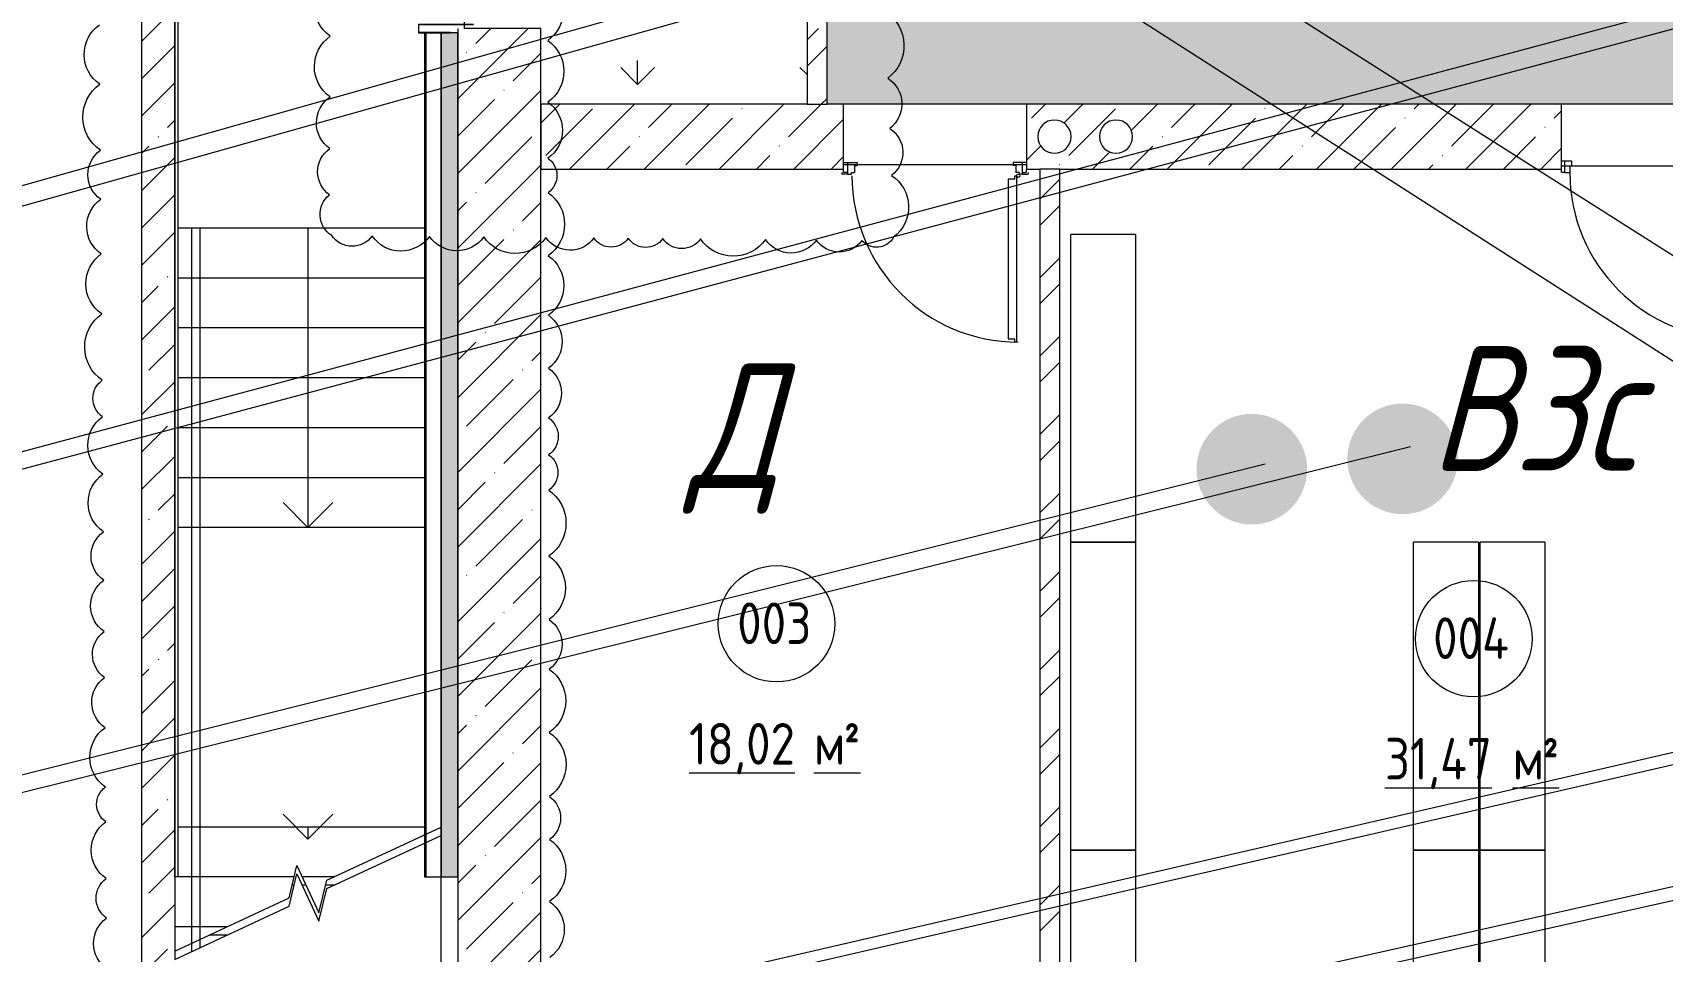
# Model space of a CAD drawing. Header units: millimetres. Extents: x -515342 to 330399, y -224905 to 507333.
# Drawn here: x -376523 to -366726, y -183772 to -178249 of the extents above; entities that cross this region are included whole.
import ezdxf

# ---------------------------------------------------------------- set-up
doc = ezdxf.new("R2010")
doc.units = ezdxf.units.MM
doc.linetypes.add('ASVP_Невидимые', pattern=[5, 3, -2])
doc.layers.get('0').update_dxf_attribs({"lineweight": 0})
for name, color, linetype, lineweight in [('Витраж', 7, 'Continuous', 0), ('Двери', 7, 'Continuous', 0), ('Лестницы', 7, 'Continuous', 0), ('Марки помещений', 7, 'Continuous', 0), ('Мебель', 7, 'Continuous', 0), ('Ответы', 4, 'Continuous', 0), ('Перекрытие', 7, 'Continuous', 0), ('Стены внутренние', 7, 'Continuous', 0), ('Стены наружные', 7, 'Continuous', 0), ('Стены несущие', 7, 'Continuous', 0), ('Стены отделка', 7, 'Continuous', 0), ('Стены перегородки', 7, 'Continuous', 0), ('Стены штриховка', 7, 'Continuous', 0), ('Стрелки вверх', 7, 'Continuous', 0), ('экспертиза ДУ', 1, 'Continuous', 0), ('экспертиза категории', 1, 'Continuous', 0), ('экспертиза условные обозначения', 1, 'Continuous', 0)]:
    doc.layers.add(name, color=color, linetype=linetype, lineweight=lineweight)
doc.styles.add('GOST Common_1', font='', dxfattribs={"width": 0.9, "height": 250})
doc.styles.add('GOST Common_2', font='', dxfattribs={"width": 0.9, "height": 250})
doc.styles.add('mytext', font='isocpeur.ttf', dxfattribs={"width": 0.8, "oblique": 14.999978})
doc.styles.get('GOST Common_1').set_extended_font_data('GOST Common')
doc.styles.get('GOST Common_2').set_extended_font_data('GOST Common')
pattern_1 = [(45, (0, 0), (-224.5064, 224.5064), []), (45, (224.5, 0), (-224.5064, 224.5064), [396.875, -79.375, 3.353, -76.022])]
pattern_2 = [(45, (-373662.94, -185274.45), (-235.732, 235.732), []), (45, (-373505.78, -185274.45), (-235.732, 235.732), [])]
pattern_3 = [(90, (-528066.2, 6791.8), (-538.8154, 538.8154), [142.875, -934.7557]), (45, (-528066.2, 6791.8), (-538.8154, 538.8154), [142.875, -619.125]), (135, (-528066.2, 6791.8), (-538.8154, -538.8154), [142.875, -619.125])]

# ---------------------------------------------------------------- blocks, each defined once
blk = doc.blocks.new('Прямоугольный импост - АР_Откос_Металлический_50х330 Серый Левый_Двери-10039316-О_АР_П_-1_-3_000_План -1 этажа')
at = {"layer": 'Витраж'}
h = blk.add_hatch(dxfattribs=at)
h.set_pattern_fill('FP_9', color=256, style=0, pattern_type=2)
h.set_pattern_definition([(135, (7025, 440.01), (-106.066, -106.066), [])])
h.paths.add_polyline_path([(0, -100), (-1, -99), (-49, -99), (-50, -100)])
at = {"layer": 'Витраж', "lineweight": 18}
for p, q in [((-50, 230), (-50, -100)), ((-49, 230), (-50, 230)), ((-49, -99), (-49, 230)), ((0, 90), (-1, 90)), ((-1, 90), (-1, -99)), ((0, -100), (0, 90)), ((-50, -100), (0, -100)), ((-1, -99), (-49, -99))]:
    blk.add_line(p, q, dxfattribs=at)
blk = doc.blocks.new('СД_Люблино_Фасады_rvt-1-О_АР_П_-1_-3_000_План -1 этажа')
at = {"layer": 'Стены внутренние'}
h = blk.add_hatch(dxfattribs=at)
h.set_pattern_fill('FP_1', color=256, style=0, pattern_type=2)
h.set_pattern_definition(pattern_1)
h.paths.add_polyline_path([(195, -305), (195, 7050), (-305, 7050), (-305, -305)])
h.paths.add_polyline_path([(195, 8550), (195, 12113.4), (-305, 12113.4), (-305, 8550)])
h.paths.add_polyline_path([(195, 13353.4), (195, 15405), (-305, 15405), (-305, 13353.4), (67.3, 13353.4)])
h = blk.add_hatch(dxfattribs=at)
h.set_pattern_fill('FP_1', color=256, style=0, pattern_type=2)
h.set_pattern_definition(pattern_1)
h.paths.add_polyline_path([(-2205, -305), (-2005, -305), (-2005, 8700), (-2205, 8700), (-2205, -196)])
at = {"layer": 'Стены наружные'}
h = blk.add_hatch(dxfattribs=at)
h.set_pattern_fill('FP_7', color=256, style=0, pattern_type=2)
h.set_pattern_definition([(0, (0, 0), (59.531, 34.37), [39.687, -79.375]), (120, (0, 0), (-59.53079, 34.37036), [39.687, -79.375]), (60, (0, 0), (0.00021, 68.74036), [0, -79.375, 39.687, 0])])
h.paths.add_polyline_path([(-305, 1950), (-305, 7025), (-405, 7025), (-405, 1950)])
h.paths.add_polyline_path([(-305, 8580), (-305, 8680), (-405, 8680), (-405, 8580)])
at = {"layer": 'Лестницы'}
for p, q in [((-505, 5850), (-1985, 5850)), ((-505, 5850), (-1985, 5850)), ((-505, 5550), (-1985, 5550)), ((-505, 5550), (-1985, 5550)), ((-505, 5250), (-1985, 5250)), ((-505, 5250), (-1985, 5250)), ((-505, 4950), (-1985, 4950)), ((-505, 4950), (-1985, 4950)), ((-505, 4650), (-1985, 4650)), ((-505, 4650), (-1985, 4650)), ((-505, 4350), (-1985, 4350)), ((-505, 4350), (-1985, 4350)), ((-505, 4050), (-1985, 4050)), ((-505, 4050), (-1985, 4050)), ((-505, 2250), (-1985, 2250)), ((-505, 2250), (-1985, 2250)), ((-1091.7, 1929.8), (-405, 2250)), ((-1091.7, 1879.8), (-405, 2200)), ((-505, 2200), (-512.2, 2200)), ((-505, 2200), (-512.2, 2200)), ((-1318.3, 1824.1), (-1271, 2018.6)), ((-1318.3, 1774.1), (-1271, 1968.6)), ((-1271, 2018.6), (-1139, 1735.3)), ((-1271, 1968.6), (-1139, 1685.3)), ((-2005, 1950), (-2005, 1650)), ((-1287.7, 1950), (-2005, 1950)), ((-1287.7, 1950), (-2005, 1950)), ((-1287.7, 1900), (-1299.8, 1900)), ((-1287.7, 1900), (-1299.8, 1900)), ((-1048.4, 1950), (-1239.1, 1950)), ((-1048.4, 1950), (-1239.1, 1950)), ((-1215.7, 1900), (-1239.1, 1900)), ((-1215.7, 1900), (-1239.1, 1900)), ((-1139, 1735.3), (-1091.7, 1929.8)), ((-1139, 1685.3), (-1091.7, 1879.8)), ((-1048.4, 1900), (-1098.9, 1900)), ((-1048.4, 1900), (-1098.9, 1900)), ((-2005, 1503.9), (-1318.3, 1824.1)), ((-2005, 1453.9), (-1318.3, 1774.1)), ((-2005, 1650), (-2005, 1503.9)), ((-1691.7, 1650), (-2005, 1650)), ((-1691.7, 1650), (-2005, 1650)), ((-1691.7, 1600), (-1798.9, 1600)), ((-1691.7, 1600), (-1798.9, 1600)), ((-2005, 1503.9), (-2005, 1453.9))]:
    blk.add_line(p, q, dxfattribs=at)
at = {"layer": 'Перекрытие'}
blk.add_line((-405, -105), (-405, 1950), dxfattribs=at)
at = {"layer": 'Стены несущие'}
for p, q in [((-2205, 8700), (-2205, -305)), ((-2005, 1950), (-2005, 8700)), ((-305, 7025), (-405, 7025)), ((-405, 7025), (-405, 1950)), ((-305, 7050), (-305, -105)), ((-305, 1950), (-305, 7025)), ((195, 195), (195, 7050)), ((-405, 1950), (-305, 1950))]:
    blk.add_line(p, q, dxfattribs=at)
at = {"layer": 'Стены отделка', "lineweight": 9}
for p, q in [((-2005, 8700), (-2005, 1950)), ((-1985, 1950), (-1985, 8680)), ((-496, 7025), (-505, 7025)), ((-505, 7025), (-505, 1950)), ((-405, 7025), (-496, 7025)), ((-405, 1950), (-405, 7025)), ((-505, 1950), (-496, 1950)), ((-496, 1950), (-405, 1950))]:
    blk.add_line(p, q, dxfattribs=at)
at = {"layer": 'Стены штриховка'}
blk.add_line((-496, 7025), (-496, 1950), dxfattribs=at)
at = {"layer": 'Витраж', "lineweight": 9, "rotation": 269.9999999999999}
blk.add_blockref('Прямоугольный импост - АР_Откос_Металлический_50х330 Серый Левый_Двери-10039316-О_АР_П_-1_-3_000_План -1 этажа', (-440, 7025), dxfattribs=at)
blk = doc.blocks.new('Дверь_Деревянная_1 полотно - АР_Дверь_Межкомнатная_1000х2000h_полотно__Г_Пр-10560728-О_АР_П_-1_-3_000_План -1 этажа')
at = {"layer": 'Двери', "lineweight": 18}
for p, q in [((-500, 215), (-500, 1215)), ((-500, 1215), (-460, 1215)), ((-460, 215), (-460, 1215)), ((-530, 215), (-500, 215)), ((-530, 215), (-530, 145)), ((-500, 175), (-500, 215)), ((-460, 215), (-500, 215)), ((530, 215), (500, 215)), ((500, 175), (500, 215)), ((530, 215), (530, 145)), ((-530, 145), (-490, 145)), ((-500, 175), (-490, 175)), ((-490, 145), (-490, 175)), ((500, 175), (490, 175)), ((490, 145), (490, 175)), ((530, 145), (490, 145))]:
    blk.add_line(p, q, dxfattribs=at)
at = {"layer": 'Двери', "linetype": 'ASVP_Невидимые', "lineweight": 18}
for p, q in [((-550, 215), (-550, 195)), ((-530, 215), (-550, 215)), ((530, 215), (550, 215)), ((550, 215), (550, 195)), ((-550, 145), (-530, 145)), ((550, 145), (530, 145))]:
    blk.add_line(p, q, dxfattribs=at)
at = {"layer": 'Двери', "lineweight": 18}
blk.add_arc((-500, 215), 1000, 0, 90, dxfattribs=at)
blk = doc.blocks.new('Дверь_Стальная_Противопожарная_1 полотно - АР_Дверь_EI30_1050х2080h_коробка__Г_Пр-10460235-О_АР_П_-1_-3_000_План -1 этажа')
at = {"layer": 'Двери', "lineweight": 18}
for p, q in [((-490, 235), (-490, 1235)), ((-490, 1235), (-480, 1235)), ((-480, 1235), (-480, 1215)), ((-439, 1215), (-480, 1215)), ((-439, 255), (-439, 1215)), ((-560, 215), (-560, 225)), ((-525, 225), (-560, 225)), ((-525, 225), (-505, 225)), ((-525, 225), (-525, 155)), ((-505, 215), (-505, 225)), ((-505, 215), (-485, 215)), ((-480, 235), (-490, 235)), ((-485, 174), (-485, 215)), ((-480, 255), (-480, 235)), ((-480, 255), (-439, 255)), ((505, 215), (485, 215)), ((485, 174), (485, 215)), ((525, 225), (505, 225)), ((505, 215), (505, 225)), ((525, 225), (525, 155)), ((525, 225), (560, 225)), ((560, 215), (560, 225)), ((-525, 155), (-469, 155)), ((-485, 174), (-469, 174)), ((-469, 155), (-469, 174)), ((485, 174), (469, 174)), ((469, 155), (469, 174)), ((525, 155), (469, 155))]:
    blk.add_line(p, q, dxfattribs=at)
at = {"layer": 'Двери', "linetype": 'ASVP_Невидимые', "lineweight": 18}
for p, q in [((-550, 215), (-550, 195)), ((-525, 215), (-550, 215)), ((525, 215), (550, 215)), ((550, 215), (550, 195)), ((-550, 155), (-525, 155)), ((550, 155), (525, 155))]:
    blk.add_line(p, q, dxfattribs=at)
at = {"layer": 'Двери', "lineweight": 18}
blk.add_circle((-500, 235), 10, dxfattribs=at)
blk.add_arc((-500, 235), 1000, 0, 90, dxfattribs=at)
blk = doc.blocks.new('Shelf _1_ - 1850 x 1850 x 390mm-9691389-О_АР_П_-1_-3_000_План -1 этажа')
at = {"layer": 'Мебель'}
for p, q in [((-677.9, 124.9), (1172.1, 124.9)), ((-677.9, 124.9), (-677.9, -265.1)), ((1172.1, -265.1), (1172.1, 124.9)), ((1172.1, -265.1), (-677.9, -265.1))]:
    blk.add_line(p, q, dxfattribs=at)
blk = doc.blocks.new('ASVP_Марка_Помещение_ДваЗначения - Номер Площадь-685795-О_АР_П_-1_-3_000_План -1 этажа')
at = {"layer": 'Марки помещений'}
blk.add_circle((0, 0), 3.5, dxfattribs=at)

msp = doc.modelspace()

# ---------------------------------------------------------------- hatches: boundary and pattern name
at = {"layer": 'Стены внутренние'}
h = msp.add_hatch(dxfattribs=at)
h.set_pattern_fill('FP_2', color=256, style=0, pattern_type=2)
h.set_pattern_definition(pattern_2)
h.paths.add_polyline_path([(-371747.9357, -178679.4503), (-371747.9357, -178224.4503), (-371867.9357, -178224.4503), (-371867.9357, -178679.4503)])
h.paths.add_polyline_path([(-371747.9357, -176724.4503), (-371747.9357, -176269.4503), (-371867.9357, -176269.4503), (-371867.9357, -176724.4503)])
h = msp.add_hatch(dxfattribs=at)
h.set_pattern_fill('FP_1', color=256, style=0, pattern_type=2)
h.set_pattern_definition([(45, (-373662.94, -185274.45), (-224.5064, 224.5064), []), (45, (-373438.43, -185274.45), (-224.5064, 224.5064), [396.875, -79.375, 3.353, -76.022])])
h.paths.add_polyline_path([(-359422.9357, -179069.4503), (-359422.9357, -178679.4503), (-366232.9357, -178679.4503), (-366232.9357, -179069.4503), (-360585.6669, -179069.4503)])
h.paths.add_polyline_path([(-367524.3095, -179069.4503), (-367332.9357, -179069.4503), (-367332.9357, -178679.4503), (-370547.9357, -178679.4503), (-370547.9357, -179069.4503), (-369258.9701, -179069.4503)])
h.paths.add_polyline_path([(-371647.9357, -179069.4503), (-371647.9357, -178679.4503), (-373467.9357, -178679.4503), (-373467.9357, -179069.4503), (-372728.2914, -179069.4503)])
h.paths.add_polyline_path([(-369993.4318, -178972.9311), (-370028.1614, -178972.9311), (-370060.7966, -178961.0529), (-370087.401, -178938.7291), (-370104.7658, -178908.6524), (-370110.7966, -178874.4503), (-370104.7658, -178840.2483), (-370087.401, -178810.1716), (-370060.7966, -178787.8478), (-370028.1614, -178775.9696), (-369993.4318, -178775.9696), (-369960.7966, -178787.8478), (-369934.1921, -178810.1716), (-369916.8273, -178840.2483), (-369910.7966, -178874.4503), (-369916.8273, -178908.6524), (-369934.1921, -178938.7291), (-369960.7966, -178961.0529)])
h.paths.add_polyline_path([(-364355.8172, -178972.9311), (-364390.5468, -178972.9311), (-364423.182, -178961.0529), (-364449.7865, -178938.7291), (-364467.1513, -178908.6524), (-364473.182, -178874.4503), (-364467.1513, -178840.2483), (-364449.7865, -178810.1716), (-364423.182, -178787.8478), (-364390.5468, -178775.9696), (-364355.8172, -178775.9696), (-364323.182, -178787.8478), (-364296.5776, -178810.1716), (-364279.2128, -178840.2483), (-364273.182, -178874.4503), (-364279.2128, -178908.6524), (-364296.5776, -178938.7291), (-364323.182, -178961.0529)])
h.paths.add_polyline_path([(-363980.3005, -178972.9311), (-364012.9357, -178961.0529), (-364039.5401, -178938.7291), (-364056.9049, -178908.6524), (-364062.9357, -178874.4503), (-364056.9049, -178840.2483), (-364039.5401, -178810.1716), (-364012.9357, -178787.8478), (-363980.3005, -178775.9696), (-363945.5709, -178775.9696), (-363912.9357, -178787.8478), (-363886.3312, -178810.1716), (-363868.9664, -178840.2483), (-363862.9357, -178874.4503), (-363868.9664, -178908.6524), (-363886.3312, -178938.7291), (-363912.9357, -178961.0529), (-363945.5709, -178972.9311)])
h.paths.add_polyline_path([(-363580.3005, -178972.9311), (-363612.9357, -178961.0529), (-363639.5401, -178938.7291), (-363656.9049, -178908.6524), (-363662.9357, -178874.4503), (-363656.9049, -178840.2483), (-363639.5401, -178810.1716), (-363612.9357, -178787.8478), (-363580.3005, -178775.9696), (-363545.5709, -178775.9696), (-363512.9357, -178787.8478), (-363486.3312, -178810.1716), (-363468.9664, -178840.2483), (-363462.9357, -178874.4503), (-363468.9664, -178908.6524), (-363486.3312, -178938.7291), (-363512.9357, -178961.0529), (-363545.5709, -178972.9311)])
h.paths.add_polyline_path([(-370398.1614, -178972.9311), (-370430.7966, -178961.0529), (-370457.401, -178938.7291), (-370474.7658, -178908.6524), (-370480.7966, -178874.4503), (-370474.7658, -178840.2483), (-370457.401, -178810.1716), (-370430.7966, -178787.8478), (-370398.1614, -178775.9696), (-370363.4318, -178775.9696), (-370330.7966, -178787.8478), (-370304.1921, -178810.1716), (-370286.8273, -178840.2483), (-370280.7966, -178874.4503), (-370286.8273, -178908.6524), (-370304.1921, -178938.7291), (-370330.7966, -178961.0529), (-370363.4318, -178972.9311)])
h = msp.add_hatch(dxfattribs=at)
h.set_pattern_fill('FP_2', color=256, style=0, pattern_type=2)
h.set_pattern_definition(pattern_2)
h.paths.add_polyline_path([(-370467.9357, -185079.4503), (-370347.9357, -185079.4503), (-370347.9357, -179069.4503), (-370467.9357, -179069.4503), (-370467.9357, -183768.5955)])
at = {"layer": 'экспертиза ДУ', "lineweight": 0}
h = msp.add_hatch(color=5, dxfattribs=at)
edge = h.paths.add_edge_path()
edge.add_arc((-369194.3054, -180873.3118), 332.544, 0, 360)
h = msp.add_hatch(color=30, dxfattribs=at)
edge = h.paths.add_edge_path()
edge.add_arc((-368287.8845, -180811.3537), 332.544, 0, 360)
at = {"layer": 'экспертиза условные обозначения', "transparency": 33554687}
h = msp.add_hatch(dxfattribs=at)
h.set_pattern_fill('GRASS', color=3, scale=30)
h.set_pattern_definition(pattern_3)
h.paths.add_polyline_path([(-371747.9357, -176269.4503), (-371722.9357, -176269.4503), (-371722.9357, -175916.9503), (-370222.9357, -175916.9503), (-370222.9357, -176269.4503), (-322192.9357, -176269.4503), (-322192.9357, -182806.5759), (-321192.9357, -182814.5103), (-321192.9357, -183194.5103), (-320812.9357, -183194.5103), (-320812.9357, -182799.4503), (-320729.5118, -182799.4503), (-320729.5118, -182679.4503), (-319727.9357, -182679.4503), (-319727.9357, -184614.4503), (-324282.9357, -184614.4503), (-324282.9357, -178419.4503), (-357557.9357, -178419.4503), (-357557.9357, -178679.4503), (-371747.9357, -178679.4503)])
h = msp.add_hatch(dxfattribs=at)
h.set_pattern_fill('GRASS', color=4, scale=30)
h.set_pattern_definition(pattern_3)
h.paths.add_polyline_path([(-373467.9357, -176269.4503), (-371867.9357, -176269.4503), (-371867.9357, -178679.4503), (-373467.9357, -178679.4503), (-373467.9357, -178224.4503), (-373927.9357, -178224.4503), (-373927.9357, -176724.4503), (-373467.9357, -176724.4503)])

# ---------------------------------------------------------------- linework, layer by layer
for points in [[(-375567.4847, -179424.4503), (-375567.4847, -183773.7015)], [(-375517.4847, -179424.4503), (-375517.4847, -183750.3862)]]:
    msp.add_lwpolyline(points)
at = {"layer": 'Ответы'}
for points in [[(-371396.1945, -178123.8855, -0.52056705), (-371381.8581, -178522.5963, -0.52056705), (-371370.9788, -178825.1627, -0.52056705), (-371360.8325, -179107.3437, -0.52056705), (-371347.4626, -179479.1729, -0.52056705), (-371538.7542, -179498.3939, -0.52056705), (-371811.7002, -179495.8827, -0.52056705), (-372116.7747, -179493.0759, -0.52056705), (-372508.6158, -179489.4708, -0.52056705), (-372734.7178, -179487.3906, -0.52056705), (-372942.2471, -179485.4812, -0.52056705), (-373149.2759, -179483.5765, -0.52056705), (-373437.2974, -179480.9266, -0.52056705), (-373811.3226, -179477.4854, -0.52056705), (-374137.9484, -179474.4803, -0.52056705), (-374482.2802, -179471.3124, -0.52056705), (-374724.9837, -179469.0794, -0.52056705), (-374738.1784, -179224.2986, -0.52056705), (-374736.8212, -178946.2966, -0.52056705), (-374735.3051, -178635.7562, -0.52056705), (-374733.524, -178270.9423, -0.52056705), (-374731.641, -177885.2417, -0.52056705)], [(-373427.5589, -177925.6491, -0.52056705), (-373426.7254, -178296.1673, -0.52056705), (-373425.891, -178667.0639, -0.52056705), (-373425.1324, -179004.2803, -0.52056705), (-373424.667, -179211.1526, -0.52056705), (-373423.8143, -179590.2159, -0.52056705), (-373423.009, -179948.2033, -0.52056705), (-373422.2939, -180266.071, -0.52056705), (-373421.6214, -180564.9991, -0.52056705), (-373421.1229, -180786.6056, -0.52056705), (-373420.6457, -180998.7148, -0.52056705), (-373419.7537, -181395.2286, -0.52056705), (-373418.8968, -181776.1597, -0.52056705), (-373418.2247, -182074.8985, -0.52056705), (-373417.3688, -182455.3535, -0.52056705), (-373416.503, -182840.2092, -0.52056705), (-373415.9224, -183098.328, -0.52056705), (-373415.0816, -183472.0629, -0.52056705), (-373414.3253, -183808.2478, -0.52056705)], [(-376076.1833, -183877.5755, -0.52056705), (-376078.6486, -183571.4176, -0.52056705), (-376080.5617, -183333.8204, -0.52056705), (-376083.3077, -182992.7932, -0.52056705), (-376084.9895, -182783.9313, -0.52056705), (-376087.8625, -182427.1327, -0.52056705), (-376090.2873, -182126.0041, -0.52056705), (-376092.5119, -181849.7229, -0.52056705), (-376094.998, -181540.9771, -0.52056705), (-376097.3384, -181250.3283, -0.52056705), (-376100.1401, -180902.3797, -0.52056705), (-376102.9121, -180558.1299, -0.52056705), (-376104.6754, -180339.1362, -0.52056705), (-376107.8888, -179940.0707, -0.52056705), (-376110.79, -179579.7748, -0.52056705), (-376113.4405, -179250.6067, -0.52056705), (-376115.8082, -178956.5582, -0.52056705), (-376119.0076, -178559.2262, -0.52056705), (-376121.8782, -178202.7205, -0.52056705)]]:
    msp.add_lwpolyline(points, format="xyb", dxfattribs=at)
at = {"layer": 'Перекрытие'}
for p, q in [((-370547.9357, -179043.9503), (-371647.9357, -179043.9503)), ((-367332.9357, -179049.4503), (-366232.9357, -179049.4503))]:
    msp.add_line(p, q, dxfattribs=at)
at = {"layer": 'Стены несущие'}
for p, q in [((-371867.9357, -178679.4503), (-373467.9357, -178679.4503)), ((-373467.9357, -178679.4503), (-373467.9357, -179069.4503)), ((-371647.9357, -178679.4503), (-371747.9357, -178679.4503)), ((-371647.9357, -179069.4503), (-371647.9357, -178679.4503)), ((-367332.9357, -178679.4503), (-370547.9357, -178679.4503)), ((-370547.9357, -178679.4503), (-370547.9357, -179069.4503)), ((-367332.9357, -179069.4503), (-367332.9357, -178679.4503)), ((-373467.9357, -179069.4503), (-371647.9357, -179069.4503)), ((-370547.9357, -179069.4503), (-370467.9357, -179069.4503)), ((-370347.9357, -179069.4503), (-367332.9357, -179069.4503))]:
    msp.add_line(p, q, dxfattribs=at)
for centre, start, end in [((-370380.7966, -178874.4503), 0, 180), ((-370010.7966, -178874.4503), 0, 180), ((-370380.7966, -178874.4503), 180, 0), ((-370010.7966, -178874.4503), 180, 0)]:
    msp.add_arc(centre, 100, start, end, dxfattribs=at)
at = {"layer": 'Стены перегородки'}
for p, q in [((-371867.9357, -178224.4503), (-371867.9357, -178679.4503)), ((-371747.9357, -178679.4503), (-371747.9357, -178224.4503)), ((-370467.9357, -179069.4503), (-370467.9357, -185079.4503)), ((-370347.9357, -185079.4503), (-370347.9357, -179069.4503))]:
    msp.add_line(p, q, dxfattribs=at)
at = {"layer": 'Стены штриховка'}
for p, q in [((-371867.9357, -178679.4503), (-371747.9357, -178679.4503)), ((-370347.9357, -179069.4503), (-370467.9357, -179069.4503))]:
    msp.add_line(p, q, dxfattribs=at)
at = {"layer": 'Стрелки вверх'}
for p, q in [((-374867.9357, -179424.4503), (-374867.9357, -179724.4503)), ((-374867.9357, -179724.4503), (-374867.9357, -180024.4503)), ((-374867.9357, -180024.4503), (-374867.9357, -180324.4503)), ((-374867.9357, -180324.4503), (-374867.9357, -180624.4503)), ((-374867.9357, -180624.4503), (-374867.9357, -180924.4503)), ((-374867.9357, -180924.4503), (-374867.9357, -181224.4503)), ((-374867.9357, -181224.4503), (-375017.9357, -181074.4503)), ((-374867.9357, -181224.4503), (-374717.9357, -181074.4503)), ((-374867.9357, -183097.4965), (-375017.9357, -182947.4965)), ((-374867.9357, -183097.4965), (-374717.9357, -182947.4965)), ((-374867.9357, -183024.4503), (-374867.9357, -183097.4965))]:
    msp.add_line(p, q, dxfattribs=at)
at = {"layer": 'экспертиза ДУ', "elevation": 0}
msp.add_lwpolyline([(-362967.7598, -182590.755), (-484408.3576, -104842.0369), (-362093.9341, -182488.6873)], dxfattribs=at)
at = {"layer": 'экспертиза ДУ'}
for points in [[(-350863.7184, -174014.0272), (-488305.5791, -210666.1805)], [(-488305.5791, -210666.1805), (-351737.5442, -174116.0949)], [(-330024.4632, -174211.9626), (-488305.5791, -210666.1805)], [(-488305.5791, -210666.1805), (-330898.289, -174314.0302)], [(-359681.3587, -174545.2468), (-488305.5791, -210666.1805)], [(-488305.5791, -210666.1805), (-360555.1844, -174647.3145)], [(-368240.8918, -180738.1961), (-488305.5791, -210666.1805)], [(-488305.5791, -210666.1805), (-369114.7176, -180840.2638)], [(-355432.6186, -180954.9807), (-488305.5791, -210666.1805)], [(-488305.5791, -210666.1805), (-356306.4444, -181057.0484)]]:
    msp.add_lwpolyline(points, dxfattribs=at)
at = {"layer": 'экспертиза условные обозначения', "color": 3}
msp.add_lwpolyline([(-371747.9357, -176269.4503), (-371722.9357, -176269.4503), (-371722.9357, -175916.9503), (-370222.9357, -175916.9503), (-370222.9357, -176269.4503), (-322192.9357, -176269.4503), (-322192.9357, -182806.5759), (-321192.9357, -182814.5103), (-321192.9357, -183194.5103), (-320812.9357, -183194.5103), (-320812.9357, -182799.4503), (-320729.5118, -182799.4503), (-320729.5118, -182679.4503), (-319727.9357, -182679.4503), (-319727.9357, -184614.4503), (-324282.9357, -184614.4503), (-324282.9357, -178419.4503), (-357557.9357, -178419.4503), (-357557.9357, -178679.4503), (-371747.9357, -178679.4503), (-371747.9357, -176269.4503)], dxfattribs=at)
at = {"layer": 'экспертиза условные обозначения', "color": 4}
msp.add_lwpolyline([(-373467.9357, -176269.4503), (-371867.9357, -176269.4503), (-371867.9357, -178679.4503), (-373467.9357, -178679.4503), (-373467.9357, -178224.4503), (-373927.9357, -178224.4503), (-373927.9357, -176724.4503), (-373467.9357, -176724.4503), (-373467.9357, -176269.4503)], dxfattribs=at)

# ---------------------------------------------------------------- block references
msp.add_blockref('СД_Люблино_Фасады_rvt-1-О_АР_П_-1_-3_000_План -1 этажа', (-373662.9357, -185274.4503))
at = {"layer": 'Двери', "rotation": 180}
for name, p in [('Дверь_Стальная_Противопожарная_1 полотно - АР_Дверь_EI30_1050х2080h_коробка__Г_Пр-10460235-О_АР_П_-1_-3_000_План -1 этажа', (-371097.9357, -178874.4503)), ('Дверь_Деревянная_1 полотно - АР_Дверь_Межкомнатная_1000х2000h_полотно__Г_Пр-10560728-О_АР_П_-1_-3_000_План -1 этажа', (-366782.9357, -178874.4503))]:
    msp.add_blockref(name, p, dxfattribs=at)
at = {"layer": 'Марки помещений', "xscale": 99.99999999999993, "yscale": 99.99999999999993, "zscale": 99.99999999999993}
for p in [(-372051.3246, -181802.2623), (-367859.8495, -181891.8388)]:
    msp.add_blockref('ASVP_Марка_Помещение_ДваЗначения - Номер Площадь-685795-О_АР_П_-1_-3_000_План -1 этажа', p, dxfattribs=at)
at = {"layer": 'Мебель', "rotation": 270.0000000000001}
for p in [(-370017.6234, -180140.5675), (-370017.6234, -181990.5675), (-367957.146, -181990.5675), (-367557.146, -181990.5675), (-370017.6234, -183840.5675), (-367957.146, -183840.5675), (-367557.146, -183840.5675)]:
    msp.add_blockref('Shelf _1_ - 1850 x 1850 x 390mm-9691389-О_АР_П_-1_-3_000_План -1 этажа', p, dxfattribs=at)

# ---------------------------------------------------------------- texts
at = {"layer": 'Марки помещений', "char_height": 250, "attachment_point": 1}
for s, insert, width, style in [('003', (-372287.5819, -181674.5372), 584.430187, 'GOST Common_1'), ('004', (-368104.6568, -181764.1138), 606.07575, 'GOST Common_1'), ('\\L18,02 ', (-372576.9181, -182399.0677), 909.113625, 'GOST Common_1'), ('\\L\\fGOST Common|b0|i0|c238|p34|;\\W.9;\\L²', (-371648.2306, -182399.0677), 165.949312, 'GOST Common_2'), ('\\L\\fGOST Common|b0|i0|c204|p34|;\\W.9;\\Lм', (-371826.8243, -182399.0677), 216.455625, 'GOST Common_1'), ('\\L31,47 ', (-368394.443, -182488.6443), 930.759187, 'GOST Common_1'), ('\\L\\fGOST Common|b0|i0|c238|p34|;\\W.9;\\L²', (-367447.8961, -182488.6443), 165.949312, 'GOST Common_2'), ('\\L\\fGOST Common|b0|i0|c204|p34|;\\W.9;\\Lм', (-367626.4899, -182488.6443), 216.455625, 'GOST Common_1')]:
    msp.add_mtext(s, dxfattribs=dict(at, insert=insert, width=width, style=style))
at = {"layer": 'экспертиза категории', "lineweight": 50, "char_height": 750, "attachment_point": 1, "style": 'mytext'}
for s, insert in [('В3с', (-368121.8169, -180133.3443)), ('{\\Q15;Д}', (-372580.6392, -180236.7059))]:
    msp.add_mtext_dynamic_manual_height_columns(s, width=2459.427233, gutter_width=17359.7713, heights=[0], dxfattribs=dict(at, insert=insert))

doc.saveas('drawing.dxf')
